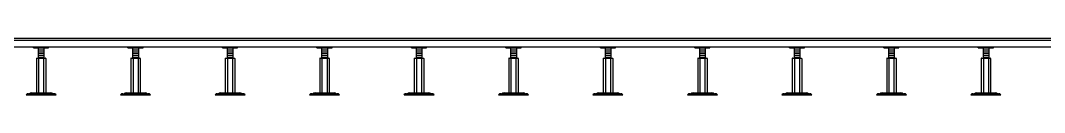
# Model space of a CAD drawing. Header units: millimetres. Extents: x 19868 to 801382, y -4805 to 85279.
# Drawn here: x 75786 to 78495, y 42129 to 42279 of the extents above; entities that cross this region are included whole.
import ezdxf

# ---------------------------------------------------------------- set-up
doc = ezdxf.new("R2010")
doc.units = ezdxf.units.MM
doc.header["$LTSCALE"] = 250
for name, color, linetype in [('A-ELE-4', 4, 'Continuous'), ('A-ELE-8', 8, 'Continuous'), ('GES', 7, 'Continuous')]:
    doc.layers.add(name, color=color, linetype=linetype)

# ---------------------------------------------------------------- blocks, each defined once
blk = doc.blocks.new('*U134')
at = {"layer": 'A-ELE-4'}
blk.add_line((-11, 0), (9089, 0), dxfattribs=at)
at = {"layer": 'A-ELE-8'}
for p, q in [((-11, -5), (9089, -5)), ((-11, -23), (9089, -23))]:
    blk.add_line(p, q, dxfattribs=at)
blk = doc.blocks.new('*U135')
at = {"layer": 'GES', "color": 8}
for p, q in [((42845, 2017, 0), (42845, 2019.5, 0)), ((42845, 2019.5, 0), (42885, 2019.5, 0)), ((42845, 2017, 0), (42885, 2017, 0)), ((42857.4, 2017, 0), (42857.4, 2007.2, 0)), ((42857.4, 2013.6, 0), (42857.4, 1989.7, 0)), ((42857.4, 2011.6, 0), (42872.6, 2011.6, 0)), ((42857.4, 2011.6, 0), (42872.6, 2011.6, 0)), ((42857.4, 2006.6, 0), (42872.6, 2006.6, 0)), ((42857.4, 2006.6, 0), (42872.6, 2006.6, 0)), ((42872.6, 2017, 0), (42872.6, 2007.2, 0)), ((42872.6, 2013.6, 0), (42872.6, 1989.7, 0)), ((42885, 2017, 0), (42885, 2019.5, 0)), ((43095, 2017, 0), (43095, 2019.5, 0)), ((43095, 2019.5, 0), (43135, 2019.5, 0)), ((43095, 2017, 0), (43135, 2017, 0)), ((43107.4, 2017, 0), (43107.4, 2007.2, 0)), ((43107.4, 2013.6, 0), (43107.4, 1989.7, 0)), ((43107.4, 2011.6, 0), (43122.6, 2011.6, 0)), ((43107.4, 2011.6, 0), (43122.6, 2011.6, 0)), ((43107.4, 2006.6, 0), (43122.6, 2006.6, 0)), ((43107.4, 2006.6, 0), (43122.6, 2006.6, 0)), ((43122.6, 2017, 0), (43122.6, 2007.2, 0)), ((43122.6, 2013.6, 0), (43122.6, 1989.7, 0)), ((43135, 2017, 0), (43135, 2019.5, 0)), ((43345, 2017, 0), (43345, 2019.5, 0)), ((43345, 2019.5, 0), (43385, 2019.5, 0)), ((43345, 2017, 0), (43385, 2017, 0)), ((43357.4, 2017, 0), (43357.4, 2007.2, 0)), ((43357.4, 2013.6, 0), (43357.4, 1989.7, 0)), ((43357.4, 2011.6, 0), (43372.6, 2011.6, 0)), ((43357.4, 2011.6, 0), (43372.6, 2011.6, 0)), ((43357.4, 2006.6, 0), (43372.6, 2006.6, 0)), ((43357.4, 2006.6, 0), (43372.6, 2006.6, 0)), ((43372.6, 2017, 0), (43372.6, 2007.2, 0)), ((43372.6, 2013.6, 0), (43372.6, 1989.7, 0)), ((43385, 2017, 0), (43385, 2019.5, 0)), ((43595, 2017, 0), (43595, 2019.5, 0)), ((43595, 2019.5, 0), (43635, 2019.5, 0)), ((43595, 2017, 0), (43635, 2017, 0)), ((43607.4, 2017, 0), (43607.4, 2007.2, 0)), ((43607.4, 2013.6, 0), (43607.4, 1989.7, 0)), ((43607.4, 2011.6, 0), (43622.6, 2011.6, 0)), ((43607.4, 2011.6, 0), (43622.6, 2011.6, 0)), ((43607.4, 2006.6, 0), (43622.6, 2006.6, 0)), ((43607.4, 2006.6, 0), (43622.6, 2006.6, 0)), ((43622.6, 2017, 0), (43622.6, 2007.2, 0)), ((43622.6, 2013.6, 0), (43622.6, 1989.7, 0)), ((43635, 2017, 0), (43635, 2019.5, 0)), ((43845, 2017, 0), (43845, 2019.5, 0)), ((43845, 2019.5, 0), (43885, 2019.5, 0)), ((43845, 2017, 0), (43885, 2017, 0)), ((43857.4, 2017, 0), (43857.4, 2007.2, 0)), ((43857.4, 2013.6, 0), (43857.4, 1989.7, 0)), ((43857.4, 2011.6, 0), (43872.6, 2011.6, 0)), ((43857.4, 2011.6, 0), (43872.6, 2011.6, 0)), ((43857.4, 2006.6, 0), (43872.6, 2006.6, 0)), ((43857.4, 2006.6, 0), (43872.6, 2006.6, 0)), ((43872.6, 2017, 0), (43872.6, 2007.2, 0)), ((43872.6, 2013.6, 0), (43872.6, 1989.7, 0)), ((43885, 2017, 0), (43885, 2019.5, 0)), ((44095, 2017, 0), (44095, 2019.5, 0)), ((44095, 2019.5, 0), (44135, 2019.5, 0)), ((44095, 2017, 0), (44135, 2017, 0)), ((44107.4, 2017, 0), (44107.4, 2007.2, 0)), ((44107.4, 2013.6, 0), (44107.4, 1989.7, 0)), ((44107.4, 2011.6, 0), (44122.6, 2011.6, 0)), ((44107.4, 2011.6, 0), (44122.6, 2011.6, 0)), ((44107.4, 2006.6, 0), (44122.6, 2006.6, 0)), ((44107.4, 2006.6, 0), (44122.6, 2006.6, 0)), ((44122.6, 2017, 0), (44122.6, 2007.2, 0)), ((44122.6, 2013.6, 0), (44122.6, 1989.7, 0)), ((44135, 2017, 0), (44135, 2019.5, 0)), ((44345, 2017, 0), (44345, 2019.5, 0)), ((44345, 2019.5, 0), (44385, 2019.5, 0)), ((44345, 2017, 0), (44385, 2017, 0)), ((44357.4, 2017, 0), (44357.4, 2007.2, 0)), ((44357.4, 2013.6, 0), (44357.4, 1989.7, 0)), ((44357.4, 2011.6, 0), (44372.6, 2011.6, 0)), ((44357.4, 2011.6, 0), (44372.6, 2011.6, 0)), ((44357.4, 2006.6, 0), (44372.6, 2006.6, 0)), ((44357.4, 2006.6, 0), (44372.6, 2006.6, 0)), ((44372.6, 2017, 0), (44372.6, 2007.2, 0)), ((44372.6, 2013.6, 0), (44372.6, 1989.7, 0)), ((44385, 2017, 0), (44385, 2019.5, 0)), ((44595, 2017, 0), (44595, 2019.5, 0)), ((44595, 2019.5, 0), (44635, 2019.5, 0)), ((44595, 2017, 0), (44635, 2017, 0)), ((44607.4, 2017, 0), (44607.4, 2007.2, 0)), ((44607.4, 2013.6, 0), (44607.4, 1989.7, 0)), ((44607.4, 2011.6, 0), (44622.6, 2011.6, 0)), ((44607.4, 2011.6, 0), (44622.6, 2011.6, 0)), ((44607.4, 2006.6, 0), (44622.6, 2006.6, 0)), ((44607.4, 2006.6, 0), (44622.6, 2006.6, 0)), ((44622.6, 2017, 0), (44622.6, 2007.2, 0)), ((44622.6, 2013.6, 0), (44622.6, 1989.7, 0)), ((44635, 2017, 0), (44635, 2019.5, 0)), ((44845, 2017, 0), (44845, 2019.5, 0)), ((44845, 2019.5, 0), (44885, 2019.5, 0)), ((44845, 2017, 0), (44885, 2017, 0)), ((44857.4, 2017, 0), (44857.4, 2007.2, 0)), ((44857.4, 2013.6, 0), (44857.4, 1989.7, 0)), ((44857.4, 2011.6, 0), (44872.6, 2011.6, 0)), ((44857.4, 2011.6, 0), (44872.6, 2011.6, 0)), ((44857.4, 2006.6, 0), (44872.6, 2006.6, 0)), ((44857.4, 2006.6, 0), (44872.6, 2006.6, 0)), ((44872.6, 2017, 0), (44872.6, 2007.2, 0)), ((44872.6, 2013.6, 0), (44872.6, 1989.7, 0)), ((44885, 2017, 0), (44885, 2019.5, 0)), ((45095, 2017, 0), (45095, 2019.5, 0)), ((45095, 2019.5, 0), (45135, 2019.5, 0)), ((45095, 2017, 0), (45135, 2017, 0)), ((45107.4, 2017, 0), (45107.4, 2007.2, 0)), ((45107.4, 2013.6, 0), (45107.4, 1989.7, 0)), ((45107.4, 2011.6, 0), (45122.6, 2011.6, 0)), ((45107.4, 2011.6, 0), (45122.6, 2011.6, 0)), ((45107.4, 2006.6, 0), (45122.6, 2006.6, 0)), ((45107.4, 2006.6, 0), (45122.6, 2006.6, 0)), ((45122.6, 2017, 0), (45122.6, 2007.2, 0)), ((45122.6, 2013.6, 0), (45122.6, 1989.7, 0)), ((45135, 2017, 0), (45135, 2019.5, 0)), ((45345, 2017, 0), (45345, 2019.5, 0)), ((45345, 2019.5, 0), (45385, 2019.5, 0)), ((45345, 2017, 0), (45385, 2017, 0)), ((45357.4, 2017, 0), (45357.4, 2007.2, 0)), ((45357.4, 2013.6, 0), (45357.4, 1989.7, 0)), ((45357.4, 2011.6, 0), (45372.6, 2011.6, 0)), ((45357.4, 2011.6, 0), (45372.6, 2011.6, 0)), ((45357.4, 2006.6, 0), (45372.6, 2006.6, 0)), ((45357.4, 2006.6, 0), (45372.6, 2006.6, 0)), ((45372.6, 2017, 0), (45372.6, 2007.2, 0)), ((45372.6, 2013.6, 0), (45372.6, 1989.7, 0)), ((45385, 2017, 0), (45385, 2019.5, 0)), ((42852.6, 1988.9, 0), (42852.6, 1898, 0)), ((42853.4, 1989.7, 0), (42857.6, 1989.7, 0)), ((42857.4, 2001.6, 0), (42872.6, 2001.6, 0)), ((42857.4, 2001.6, 0), (42872.6, 2001.6, 0)), ((42857.4, 1996.6, 0), (42872.6, 1996.6, 0)), ((42857.4, 1996.6, 0), (42872.6, 1996.6, 0)), ((42857.4, 1991.6, 0), (42872.6, 1991.6, 0)), ((42857.4, 1991.6, 0), (42872.6, 1991.6, 0)), ((42857.6, 1989.7, 0), (42872.6, 1989.7, 0)), ((42858.4, 1988.9, 0), (42858.4, 1898, 0)), ((42859.2, 1989.7, 0), (42870.9, 1989.7, 0)), ((42871.7, 1988.9, 0), (42871.7, 1898, 0)), ((42872.6, 1989.7, 0), (42876.7, 1989.7, 0)), ((42877.6, 1988.9, 0), (42877.6, 1898, 0)), ((43102.6, 1988.9, 0), (43102.6, 1898, 0)), ((43103.4, 1989.7, 0), (43107.6, 1989.7, 0)), ((43107.4, 2001.6, 0), (43122.6, 2001.6, 0)), ((43107.4, 2001.6, 0), (43122.6, 2001.6, 0)), ((43107.4, 1996.6, 0), (43122.6, 1996.6, 0)), ((43107.4, 1996.6, 0), (43122.6, 1996.6, 0)), ((43107.4, 1991.6, 0), (43122.6, 1991.6, 0)), ((43107.4, 1991.6, 0), (43122.6, 1991.6, 0)), ((43107.6, 1989.7, 0), (43122.6, 1989.7, 0)), ((43108.4, 1988.9, 0), (43108.4, 1898, 0)), ((43109.2, 1989.7, 0), (43120.9, 1989.7, 0)), ((43121.7, 1988.9, 0), (43121.7, 1898, 0)), ((43122.6, 1989.7, 0), (43126.7, 1989.7, 0)), ((43127.6, 1988.9, 0), (43127.6, 1898, 0)), ((43352.6, 1988.9, 0), (43352.6, 1898, 0)), ((43353.4, 1989.7, 0), (43357.6, 1989.7, 0)), ((43357.4, 2001.6, 0), (43372.6, 2001.6, 0)), ((43357.4, 2001.6, 0), (43372.6, 2001.6, 0)), ((43357.4, 1996.6, 0), (43372.6, 1996.6, 0)), ((43357.4, 1996.6, 0), (43372.6, 1996.6, 0)), ((43357.4, 1991.6, 0), (43372.6, 1991.6, 0)), ((43357.4, 1991.6, 0), (43372.6, 1991.6, 0)), ((43357.6, 1989.7, 0), (43372.6, 1989.7, 0)), ((43358.4, 1988.9, 0), (43358.4, 1898, 0)), ((43359.2, 1989.7, 0), (43370.9, 1989.7, 0)), ((43371.7, 1988.9, 0), (43371.7, 1898, 0)), ((43372.6, 1989.7, 0), (43376.7, 1989.7, 0)), ((43377.6, 1988.9, 0), (43377.6, 1898, 0)), ((43602.6, 1988.9, 0), (43602.6, 1898, 0)), ((43603.4, 1989.7, 0), (43607.6, 1989.7, 0)), ((43607.4, 2001.6, 0), (43622.6, 2001.6, 0)), ((43607.4, 2001.6, 0), (43622.6, 2001.6, 0)), ((43607.4, 1996.6, 0), (43622.6, 1996.6, 0)), ((43607.4, 1996.6, 0), (43622.6, 1996.6, 0)), ((43607.4, 1991.6, 0), (43622.6, 1991.6, 0)), ((43607.4, 1991.6, 0), (43622.6, 1991.6, 0)), ((43607.6, 1989.7, 0), (43622.6, 1989.7, 0)), ((43608.4, 1988.9, 0), (43608.4, 1898, 0)), ((43609.2, 1989.7, 0), (43620.9, 1989.7, 0)), ((43621.7, 1988.9, 0), (43621.7, 1898, 0)), ((43622.6, 1989.7, 0), (43626.7, 1989.7, 0)), ((43627.6, 1988.9, 0), (43627.6, 1898, 0)), ((43852.6, 1988.9, 0), (43852.6, 1898, 0)), ((43853.4, 1989.7, 0), (43857.6, 1989.7, 0)), ((43857.4, 2001.6, 0), (43872.6, 2001.6, 0)), ((43857.4, 2001.6, 0), (43872.6, 2001.6, 0)), ((43857.4, 1996.6, 0), (43872.6, 1996.6, 0)), ((43857.4, 1996.6, 0), (43872.6, 1996.6, 0)), ((43857.4, 1991.6, 0), (43872.6, 1991.6, 0)), ((43857.4, 1991.6, 0), (43872.6, 1991.6, 0)), ((43857.6, 1989.7, 0), (43872.6, 1989.7, 0)), ((43858.4, 1988.9, 0), (43858.4, 1898, 0)), ((43859.2, 1989.7, 0), (43870.9, 1989.7, 0)), ((43871.7, 1988.9, 0), (43871.7, 1898, 0)), ((43872.6, 1989.7, 0), (43876.7, 1989.7, 0)), ((43877.6, 1988.9, 0), (43877.6, 1898, 0)), ((44102.6, 1988.9, 0), (44102.6, 1898, 0)), ((44103.4, 1989.7, 0), (44107.6, 1989.7, 0)), ((44107.4, 2001.6, 0), (44122.6, 2001.6, 0)), ((44107.4, 2001.6, 0), (44122.6, 2001.6, 0)), ((44107.4, 1996.6, 0), (44122.6, 1996.6, 0)), ((44107.4, 1996.6, 0), (44122.6, 1996.6, 0)), ((44107.4, 1991.6, 0), (44122.6, 1991.6, 0)), ((44107.4, 1991.6, 0), (44122.6, 1991.6, 0)), ((44107.6, 1989.7, 0), (44122.6, 1989.7, 0)), ((44108.4, 1988.9, 0), (44108.4, 1898, 0)), ((44109.2, 1989.7, 0), (44120.9, 1989.7, 0)), ((44121.7, 1988.9, 0), (44121.7, 1898, 0)), ((44122.6, 1989.7, 0), (44126.7, 1989.7, 0)), ((44127.6, 1988.9, 0), (44127.6, 1898, 0)), ((44352.6, 1988.9, 0), (44352.6, 1898, 0)), ((44353.4, 1989.7, 0), (44357.6, 1989.7, 0)), ((44357.4, 2001.6, 0), (44372.6, 2001.6, 0)), ((44357.4, 2001.6, 0), (44372.6, 2001.6, 0)), ((44357.4, 1996.6, 0), (44372.6, 1996.6, 0)), ((44357.4, 1996.6, 0), (44372.6, 1996.6, 0)), ((44357.4, 1991.6, 0), (44372.6, 1991.6, 0)), ((44357.4, 1991.6, 0), (44372.6, 1991.6, 0)), ((44357.6, 1989.7, 0), (44372.6, 1989.7, 0)), ((44358.4, 1988.9, 0), (44358.4, 1898, 0)), ((44359.2, 1989.7, 0), (44370.9, 1989.7, 0)), ((44371.7, 1988.9, 0), (44371.7, 1898, 0)), ((44372.6, 1989.7, 0), (44376.7, 1989.7, 0)), ((44377.6, 1988.9, 0), (44377.6, 1898, 0)), ((44602.6, 1988.9, 0), (44602.6, 1898, 0)), ((44603.4, 1989.7, 0), (44607.6, 1989.7, 0)), ((44607.4, 2001.6, 0), (44622.6, 2001.6, 0)), ((44607.4, 2001.6, 0), (44622.6, 2001.6, 0)), ((44607.4, 1996.6, 0), (44622.6, 1996.6, 0)), ((44607.4, 1996.6, 0), (44622.6, 1996.6, 0)), ((44607.4, 1991.6, 0), (44622.6, 1991.6, 0)), ((44607.4, 1991.6, 0), (44622.6, 1991.6, 0)), ((44607.6, 1989.7, 0), (44622.6, 1989.7, 0)), ((44608.4, 1988.9, 0), (44608.4, 1898, 0)), ((44609.2, 1989.7, 0), (44620.9, 1989.7, 0)), ((44621.7, 1988.9, 0), (44621.7, 1898, 0)), ((44622.6, 1989.7, 0), (44626.7, 1989.7, 0)), ((44627.6, 1988.9, 0), (44627.6, 1898, 0)), ((44852.6, 1988.9, 0), (44852.6, 1898, 0)), ((44853.4, 1989.7, 0), (44857.6, 1989.7, 0)), ((44857.4, 2001.6, 0), (44872.6, 2001.6, 0)), ((44857.4, 2001.6, 0), (44872.6, 2001.6, 0)), ((44857.4, 1996.6, 0), (44872.6, 1996.6, 0)), ((44857.4, 1996.6, 0), (44872.6, 1996.6, 0)), ((44857.4, 1991.6, 0), (44872.6, 1991.6, 0)), ((44857.4, 1991.6, 0), (44872.6, 1991.6, 0)), ((44857.6, 1989.7, 0), (44872.6, 1989.7, 0)), ((44858.4, 1988.9, 0), (44858.4, 1898, 0)), ((44859.2, 1989.7, 0), (44870.9, 1989.7, 0)), ((44871.7, 1988.9, 0), (44871.7, 1898, 0)), ((44872.6, 1989.7, 0), (44876.7, 1989.7, 0)), ((44877.6, 1988.9, 0), (44877.6, 1898, 0)), ((45102.6, 1988.9, 0), (45102.6, 1898, 0)), ((45103.4, 1989.7, 0), (45107.6, 1989.7, 0)), ((45107.4, 2001.6, 0), (45122.6, 2001.6, 0)), ((45107.4, 2001.6, 0), (45122.6, 2001.6, 0)), ((45107.4, 1996.6, 0), (45122.6, 1996.6, 0)), ((45107.4, 1996.6, 0), (45122.6, 1996.6, 0)), ((45107.4, 1991.6, 0), (45122.6, 1991.6, 0)), ((45107.4, 1991.6, 0), (45122.6, 1991.6, 0)), ((45107.6, 1989.7, 0), (45122.6, 1989.7, 0)), ((45108.4, 1988.9, 0), (45108.4, 1898, 0)), ((45109.2, 1989.7, 0), (45120.9, 1989.7, 0)), ((45121.7, 1988.9, 0), (45121.7, 1898, 0)), ((45122.6, 1989.7, 0), (45126.7, 1989.7, 0)), ((45127.6, 1988.9, 0), (45127.6, 1898, 0)), ((45352.6, 1988.9, 0), (45352.6, 1898, 0)), ((45353.4, 1989.7, 0), (45357.6, 1989.7, 0)), ((45357.4, 2001.6, 0), (45372.6, 2001.6, 0)), ((45357.4, 2001.6, 0), (45372.6, 2001.6, 0)), ((45357.4, 1996.6, 0), (45372.6, 1996.6, 0)), ((45357.4, 1996.6, 0), (45372.6, 1996.6, 0)), ((45357.4, 1991.6, 0), (45372.6, 1991.6, 0)), ((45357.4, 1991.6, 0), (45372.6, 1991.6, 0)), ((45357.6, 1989.7, 0), (45372.6, 1989.7, 0)), ((45358.4, 1988.9, 0), (45358.4, 1898, 0)), ((45359.2, 1989.7, 0), (45370.9, 1989.7, 0)), ((45371.7, 1988.9, 0), (45371.7, 1898, 0)), ((45372.6, 1989.7, 0), (45376.7, 1989.7, 0)), ((45377.6, 1988.9, 0), (45377.6, 1898, 0)), ((42840.2, 1897.7), (42890.3, 1897.7)), ((42853.4, 1897.2, 0), (42857.6, 1897.2, 0)), ((42856.7, 1897.2, 0), (42856.7, 1897.7)), ((42857.6, 1897.2, 0), (42872.6, 1897.2, 0)), ((42872.6, 1897.2, 0), (42876.7, 1897.2, 0)), ((42873.4, 1897.2, 0), (42873.4, 1897.7)), ((43090.2, 1897.7), (43140.3, 1897.7)), ((43103.4, 1897.2, 0), (43107.6, 1897.2, 0)), ((43106.7, 1897.2, 0), (43106.7, 1897.7)), ((43107.6, 1897.2, 0), (43122.6, 1897.2, 0)), ((43122.6, 1897.2, 0), (43126.7, 1897.2, 0)), ((43123.4, 1897.2, 0), (43123.4, 1897.7)), ((43340.2, 1897.7), (43390.3, 1897.7)), ((43353.4, 1897.2, 0), (43357.6, 1897.2, 0)), ((43356.7, 1897.2, 0), (43356.7, 1897.7)), ((43357.6, 1897.2, 0), (43372.6, 1897.2, 0)), ((43372.6, 1897.2, 0), (43376.7, 1897.2, 0)), ((43373.4, 1897.2, 0), (43373.4, 1897.7)), ((43590.2, 1897.7), (43640.3, 1897.7)), ((43603.4, 1897.2, 0), (43607.6, 1897.2, 0)), ((43606.7, 1897.2, 0), (43606.7, 1897.7)), ((43607.6, 1897.2, 0), (43622.6, 1897.2, 0)), ((43622.6, 1897.2, 0), (43626.7, 1897.2, 0)), ((43623.4, 1897.2, 0), (43623.4, 1897.7)), ((43840.2, 1897.7), (43890.3, 1897.7)), ((43853.4, 1897.2, 0), (43857.6, 1897.2, 0)), ((43856.7, 1897.2, 0), (43856.7, 1897.7)), ((43857.6, 1897.2, 0), (43872.6, 1897.2, 0)), ((43872.6, 1897.2, 0), (43876.7, 1897.2, 0)), ((43873.4, 1897.2, 0), (43873.4, 1897.7)), ((44090.2, 1897.7), (44140.3, 1897.7)), ((44103.4, 1897.2, 0), (44107.6, 1897.2, 0)), ((44106.7, 1897.2, 0), (44106.7, 1897.7)), ((44107.6, 1897.2, 0), (44122.6, 1897.2, 0)), ((44122.6, 1897.2, 0), (44126.7, 1897.2, 0)), ((44123.4, 1897.2, 0), (44123.4, 1897.7)), ((44340.2, 1897.7), (44390.3, 1897.7)), ((44353.4, 1897.2, 0), (44357.6, 1897.2, 0)), ((44356.7, 1897.2, 0), (44356.7, 1897.7)), ((44357.6, 1897.2, 0), (44372.6, 1897.2, 0)), ((44372.6, 1897.2, 0), (44376.7, 1897.2, 0)), ((44373.4, 1897.2, 0), (44373.4, 1897.7)), ((44590.2, 1897.7), (44640.3, 1897.7)), ((44603.4, 1897.2, 0), (44607.6, 1897.2, 0)), ((44606.7, 1897.2, 0), (44606.7, 1897.7)), ((44607.6, 1897.2, 0), (44622.6, 1897.2, 0)), ((44622.6, 1897.2, 0), (44626.7, 1897.2, 0)), ((44623.4, 1897.2, 0), (44623.4, 1897.7)), ((44840.2, 1897.7), (44890.3, 1897.7)), ((44853.4, 1897.2, 0), (44857.6, 1897.2, 0)), ((44856.7, 1897.2, 0), (44856.7, 1897.7)), ((44857.6, 1897.2, 0), (44872.6, 1897.2, 0)), ((44872.6, 1897.2, 0), (44876.7, 1897.2, 0)), ((44873.4, 1897.2, 0), (44873.4, 1897.7)), ((45090.2, 1897.7), (45140.3, 1897.7)), ((45103.4, 1897.2, 0), (45107.6, 1897.2, 0)), ((45106.7, 1897.2, 0), (45106.7, 1897.7)), ((45107.6, 1897.2, 0), (45122.6, 1897.2, 0)), ((45122.6, 1897.2, 0), (45126.7, 1897.2, 0)), ((45123.4, 1897.2, 0), (45123.4, 1897.7)), ((45340.2, 1897.7), (45390.3, 1897.7)), ((45353.4, 1897.2, 0), (45357.6, 1897.2, 0)), ((45356.7, 1897.2, 0), (45356.7, 1897.7)), ((45357.6, 1897.2, 0), (45372.6, 1897.2, 0)), ((45372.6, 1897.2, 0), (45376.7, 1897.2, 0)), ((45373.4, 1897.2, 0), (45373.4, 1897.7)), ((42825.4, 1892.5), (42904.8, 1892.5, 0)), ((42831.7, 1895.4), (42898.4, 1895.4)), ((43075.4, 1892.5), (43154.8, 1892.5, 0)), ((43081.7, 1895.4), (43148.4, 1895.4)), ((43325.4, 1892.5), (43404.8, 1892.5, 0)), ((43331.7, 1895.4), (43398.4, 1895.4)), ((43575.4, 1892.5), (43654.8, 1892.5, 0)), ((43581.7, 1895.4), (43648.4, 1895.4)), ((43825.4, 1892.5), (43904.8, 1892.5, 0)), ((43831.7, 1895.4), (43898.4, 1895.4)), ((44075.4, 1892.5), (44154.8, 1892.5, 0)), ((44081.7, 1895.4), (44148.4, 1895.4)), ((44325.4, 1892.5), (44404.8, 1892.5, 0)), ((44331.7, 1895.4), (44398.4, 1895.4)), ((44575.4, 1892.5), (44654.8, 1892.5, 0)), ((44581.7, 1895.4), (44648.4, 1895.4)), ((44825.4, 1892.5), (44904.8, 1892.5, 0)), ((44831.7, 1895.4), (44898.4, 1895.4)), ((45075.4, 1892.5), (45154.8, 1892.5, 0)), ((45081.7, 1895.4), (45148.4, 1895.4)), ((45325.4, 1892.5), (45404.8, 1892.5, 0)), ((45331.7, 1895.4), (45398.4, 1895.4))]:
    blk.add_line(p, q, dxfattribs=at)
for centre, radius, start, end in [((42853.4, 1988.9, 0), 0.833, 90, 180), ((42857.6, 1988.9, 0), 0.833, 0, 90), ((42859.2, 1988.9, 0), 0.833, 90, 180), ((42870.9, 1988.9, 0), 0.833, 0, 90), ((42872.6, 1988.9, 0), 0.833, 90, 180), ((42876.7, 1988.9, 0), 0.833, 0, 90), ((43103.4, 1988.9, 0), 0.833, 90, 180), ((43107.6, 1988.9, 0), 0.833, 0, 90), ((43109.2, 1988.9, 0), 0.833, 90, 180), ((43120.9, 1988.9, 0), 0.833, 0, 90), ((43122.6, 1988.9, 0), 0.833, 90, 180), ((43126.7, 1988.9, 0), 0.833, 0, 90), ((43353.4, 1988.9, 0), 0.833, 90, 180), ((43357.6, 1988.9, 0), 0.833, 0, 90), ((43359.2, 1988.9, 0), 0.833, 90, 180), ((43370.9, 1988.9, 0), 0.833, 0, 90), ((43372.6, 1988.9, 0), 0.833, 90, 180), ((43376.7, 1988.9, 0), 0.833, 0, 90), ((43603.4, 1988.9, 0), 0.833, 90, 180), ((43607.6, 1988.9, 0), 0.833, 0, 90), ((43609.2, 1988.9, 0), 0.833, 90, 180), ((43620.9, 1988.9, 0), 0.833, 0, 90), ((43622.6, 1988.9, 0), 0.833, 90, 180), ((43626.7, 1988.9, 0), 0.833, 0, 90), ((43853.4, 1988.9, 0), 0.833, 90, 180), ((43857.6, 1988.9, 0), 0.833, 0, 90), ((43859.2, 1988.9, 0), 0.833, 90, 180), ((43870.9, 1988.9, 0), 0.833, 0, 90), ((43872.6, 1988.9, 0), 0.833, 90, 180), ((43876.7, 1988.9, 0), 0.833, 0, 90), ((44103.4, 1988.9, 0), 0.833, 90, 180), ((44107.6, 1988.9, 0), 0.833, 0, 90), ((44109.2, 1988.9, 0), 0.833, 90, 180), ((44120.9, 1988.9, 0), 0.833, 0, 90), ((44122.6, 1988.9, 0), 0.833, 90, 180), ((44126.7, 1988.9, 0), 0.833, 0, 90), ((44353.4, 1988.9, 0), 0.833, 90, 180), ((44357.6, 1988.9, 0), 0.833, 0, 90), ((44359.2, 1988.9, 0), 0.833, 90, 180), ((44370.9, 1988.9, 0), 0.833, 0, 90), ((44372.6, 1988.9, 0), 0.833, 90, 180), ((44376.7, 1988.9, 0), 0.833, 0, 90), ((44603.4, 1988.9, 0), 0.833, 90, 180), ((44607.6, 1988.9, 0), 0.833, 0, 90), ((44609.2, 1988.9, 0), 0.833, 90, 180), ((44620.9, 1988.9, 0), 0.833, 0, 90), ((44622.6, 1988.9, 0), 0.833, 90, 180), ((44626.7, 1988.9, 0), 0.833, 0, 90), ((44853.4, 1988.9, 0), 0.833, 90, 180), ((44857.6, 1988.9, 0), 0.833, 0, 90), ((44859.2, 1988.9, 0), 0.833, 90, 180), ((44870.9, 1988.9, 0), 0.833, 0, 90), ((44872.6, 1988.9, 0), 0.833, 90, 180), ((44876.7, 1988.9, 0), 0.833, 0, 90), ((45103.4, 1988.9, 0), 0.833, 90, 180), ((45107.6, 1988.9, 0), 0.833, 0, 90), ((45109.2, 1988.9, 0), 0.833, 90, 180), ((45120.9, 1988.9, 0), 0.833, 0, 90), ((45122.6, 1988.9, 0), 0.833, 90, 180), ((45126.7, 1988.9, 0), 0.833, 0, 90), ((45353.4, 1988.9, 0), 0.833, 90, 180), ((45357.6, 1988.9, 0), 0.833, 0, 90), ((45359.2, 1988.9, 0), 0.833, 90, 180), ((45370.9, 1988.9, 0), 0.833, 0, 90), ((45372.6, 1988.9, 0), 0.833, 90, 180), ((45376.7, 1988.9, 0), 0.833, 0, 90), ((42840.2, 1889.3), 8.33, 90, 132.9054), ((42853.4, 1898, 0), 0.833, 180, 270), ((42857.6, 1898, 0), 0.833, 270, 0), ((42859.2, 1898, 0), 0.833, 180, 270), ((42872.6, 1898, 0), 0.833, 180, 270), ((42876.7, 1898, 0), 0.833, 270, 0), ((42890.3, 1889.3), 8.33, 47.0946, 90), ((43090.2, 1889.3), 8.33, 90, 132.9054), ((43103.4, 1898, 0), 0.833, 180, 270), ((43107.6, 1898, 0), 0.833, 270, 0), ((43109.2, 1898, 0), 0.833, 180, 270), ((43122.6, 1898, 0), 0.833, 180, 270), ((43126.7, 1898, 0), 0.833, 270, 0), ((43140.3, 1889.3), 8.33, 47.0946, 90), ((43340.2, 1889.3), 8.33, 90, 132.9054), ((43353.4, 1898, 0), 0.833, 180, 270), ((43357.6, 1898, 0), 0.833, 270, 0), ((43359.2, 1898, 0), 0.833, 180, 270), ((43372.6, 1898, 0), 0.833, 180, 270), ((43376.7, 1898, 0), 0.833, 270, 0), ((43390.3, 1889.3), 8.33, 47.0946, 90), ((43590.2, 1889.3), 8.33, 90, 132.9054), ((43603.4, 1898, 0), 0.833, 180, 270), ((43607.6, 1898, 0), 0.833, 270, 0), ((43609.2, 1898, 0), 0.833, 180, 270), ((43622.6, 1898, 0), 0.833, 180, 270), ((43626.7, 1898, 0), 0.833, 270, 0), ((43640.3, 1889.3), 8.33, 47.0946, 90), ((43840.2, 1889.3), 8.33, 90, 132.9054), ((43853.4, 1898, 0), 0.833, 180, 270), ((43857.6, 1898, 0), 0.833, 270, 0), ((43859.2, 1898, 0), 0.833, 180, 270), ((43872.6, 1898, 0), 0.833, 180, 270), ((43876.7, 1898, 0), 0.833, 270, 0), ((43890.3, 1889.3), 8.33, 47.0946, 90), ((44090.2, 1889.3), 8.33, 90, 132.9054), ((44103.4, 1898, 0), 0.833, 180, 270), ((44107.6, 1898, 0), 0.833, 270, 0), ((44109.2, 1898, 0), 0.833, 180, 270), ((44122.6, 1898, 0), 0.833, 180, 270), ((44126.7, 1898, 0), 0.833, 270, 0), ((44140.3, 1889.3), 8.33, 47.0946, 90), ((44340.2, 1889.3), 8.33, 90, 132.9054), ((44353.4, 1898, 0), 0.833, 180, 270), ((44357.6, 1898, 0), 0.833, 270, 0), ((44359.2, 1898, 0), 0.833, 180, 270), ((44372.6, 1898, 0), 0.833, 180, 270), ((44376.7, 1898, 0), 0.833, 270, 0), ((44390.3, 1889.3), 8.33, 47.0946, 90), ((44590.2, 1889.3), 8.33, 90, 132.9054), ((44603.4, 1898, 0), 0.833, 180, 270), ((44607.6, 1898, 0), 0.833, 270, 0), ((44609.2, 1898, 0), 0.833, 180, 270), ((44622.6, 1898, 0), 0.833, 180, 270), ((44626.7, 1898, 0), 0.833, 270, 0), ((44640.3, 1889.3), 8.33, 47.0946, 90), ((44840.2, 1889.3), 8.33, 90, 132.9054), ((44853.4, 1898, 0), 0.833, 180, 270), ((44857.6, 1898, 0), 0.833, 270, 0), ((44859.2, 1898, 0), 0.833, 180, 270), ((44872.6, 1898, 0), 0.833, 180, 270), ((44876.7, 1898, 0), 0.833, 270, 0), ((44890.3, 1889.3), 8.33, 47.0946, 90), ((45090.2, 1889.3), 8.33, 90, 132.9054), ((45103.4, 1898, 0), 0.833, 180, 270), ((45107.6, 1898, 0), 0.833, 270, 0), ((45109.2, 1898, 0), 0.833, 180, 270), ((45122.6, 1898, 0), 0.833, 180, 270), ((45126.7, 1898, 0), 0.833, 270, 0), ((45140.3, 1889.3), 8.33, 47.0946, 90), ((45340.2, 1889.3), 8.33, 90, 132.9054), ((45353.4, 1898, 0), 0.833, 180, 270), ((45357.6, 1898, 0), 0.833, 270, 0), ((45359.2, 1898, 0), 0.833, 180, 270), ((45372.6, 1898, 0), 0.833, 180, 270), ((45376.7, 1898, 0), 0.833, 270, 0), ((45390.3, 1889.3), 8.33, 47.0946, 90), ((42831.7, 1887.1), 8.33, 90, 139.756), ((42898.4, 1887.1), 8.33, 40.244, 90), ((43081.7, 1887.1), 8.33, 90, 139.756), ((43148.4, 1887.1), 8.33, 40.244, 90), ((43331.7, 1887.1), 8.33, 90, 139.756), ((43398.4, 1887.1), 8.33, 40.244, 90), ((43581.7, 1887.1), 8.33, 90, 139.756), ((43648.4, 1887.1), 8.33, 40.244, 90), ((43831.7, 1887.1), 8.33, 90, 139.756), ((43898.4, 1887.1), 8.33, 40.244, 90), ((44081.7, 1887.1), 8.33, 90, 139.756), ((44148.4, 1887.1), 8.33, 40.244, 90), ((44331.7, 1887.1), 8.33, 90, 139.756), ((44398.4, 1887.1), 8.33, 40.244, 90), ((44581.7, 1887.1), 8.33, 90, 139.756), ((44648.4, 1887.1), 8.33, 40.244, 90), ((44831.7, 1887.1), 8.33, 90, 139.756), ((44898.4, 1887.1), 8.33, 40.244, 90), ((45081.7, 1887.1), 8.33, 90, 139.756), ((45148.4, 1887.1), 8.33, 40.244, 90), ((45331.7, 1887.1), 8.33, 90, 139.756), ((45398.4, 1887.1), 8.33, 40.244, 90)]:
    blk.add_arc(centre, radius, start, end, dxfattribs=at)

msp = doc.modelspace()

# ---------------------------------------------------------------- block references
at = {"layer": 'GES'}
msp.add_blockref('*U134', (72049.2, 42278.9), dxfattribs=at)
at = {"layer": 'GES', "color": 2, "linetype": 'Continuous'}
msp.add_blockref('*U135', (32975.1, 40236.5), dxfattribs=at)

doc.saveas('drawing.dxf')
